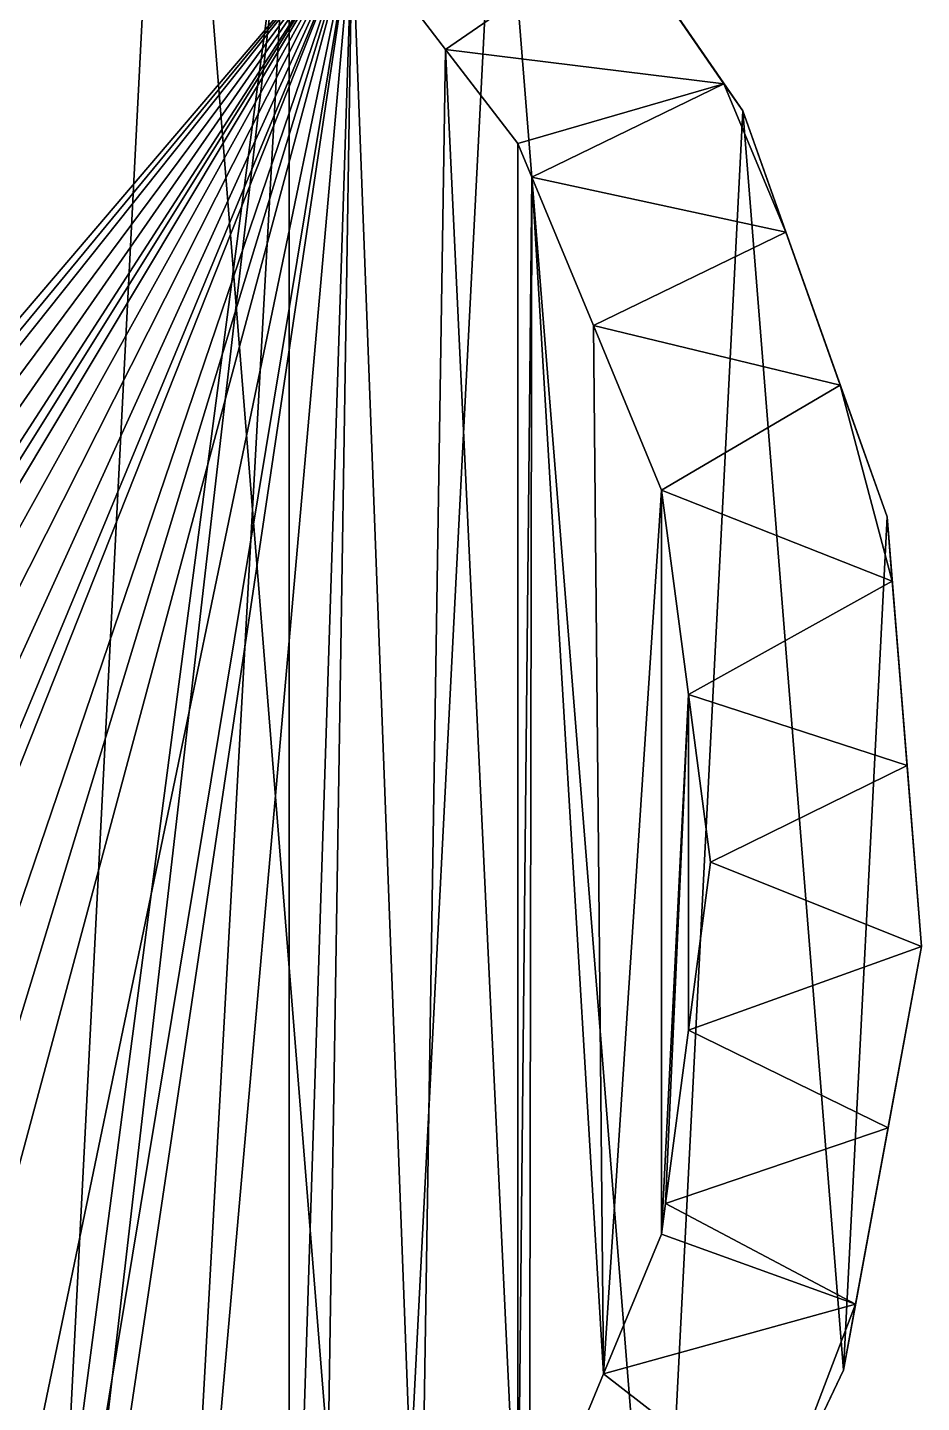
# Model space of a CAD drawing. Extents: x 3092.9 to 3123.9, y 4722.9 to 4753.9.
# Drawn here: x 3115.47 to 3123.87, y 4733.27 to 4746.2 of the extents above; entities that cross this region are included whole.
import ezdxf

# ---------------------------------------------------------------- set-up
doc = ezdxf.new("R2010")
doc.units = 0
doc.header["$MEASUREMENT"] = 0
doc.layers.add('LAYER14', color=7, linetype='Continuous')

msp = doc.modelspace()

# ---------------------------------------------------------------- linework, layer by layer
at = {"layer": 'LAYER14'}
for points in [[(3115.437, 4724.535, 15.017), (3113.152, 4753.116, 15.017), (3116.81, 4751.377, 15.017), (3115.437, 4724.535, 15.017)], [(3115.437, 4724.535, 15.017), (3116.81, 4751.377, 15.017), (3118.773, 4726.833, 15.017), (3115.437, 4724.535, 15.017)], [(3118.773, 4726.833, 15.017), (3116.81, 4751.377, 15.017), (3119.894, 4748.75, 15.017), (3118.773, 4726.833, 15.017)], [(3101.617, 4750.057, 17.019), (3101.283, 4726.904, 17.019), (3118.522, 4747.14, 17.019), (3101.617, 4750.057, 17.019)], [(3115.133, 4750.057, 17.52), (3115.133, 4726.647, 17.52), (3117.932, 4747.909, 17.52), (3115.133, 4750.057, 17.52)], [(3118.773, 4726.833, 15.017), (3119.894, 4748.75, 15.017), (3121.4, 4729.917, 15.017), (3118.773, 4726.833, 15.017)], [(3121.4, 4729.917, 15.017), (3119.894, 4748.75, 15.017), (3122.192, 4745.415, 15.017), (3121.4, 4729.917, 15.017)], [(3119.894, 4748.75, 15.017), (3122.192, 4745.415, 17.52), (3122.192, 4745.415, 15.017), (3119.894, 4748.75, 15.017)], [(3122.192, 4745.415, 17.52), (3119.894, 4748.75, 15.017), (3122.015, 4745.671, 17.52), (3122.192, 4745.415, 17.52)], [(3122.015, 4745.671, 17.52), (3119.894, 4748.75, 15.017), (3121.023, 4747.111, 17.52), (3122.015, 4745.671, 17.52)], [(3117.932, 4747.909, 17.52), (3115.133, 4726.647, 17.52), (3115.509, 4726.936, 17.52), (3117.932, 4747.909, 17.52)], [(3117.932, 4747.909, 17.52), (3115.509, 4726.936, 17.52), (3116.828, 4727.949, 17.52), (3117.932, 4747.909, 17.52)], [(3117.932, 4747.909, 17.52), (3116.828, 4727.949, 17.52), (3117.932, 4728.795, 17.52), (3117.932, 4747.909, 17.52)], [(3117.932, 4747.909, 17.52), (3117.932, 4728.795, 17.52), (3118.522, 4747.14, 17.52), (3117.932, 4747.909, 17.52)], [(3101.617, 4726.647, 17.019), (3118.522, 4747.14, 17.019), (3101.283, 4726.904, 17.019), (3101.617, 4726.647, 17.019)], [(3118.522, 4747.14, 17.019), (3101.617, 4726.647, 17.019), (3102.068, 4726.46, 17.019), (3118.522, 4747.14, 17.019)], [(3118.522, 4747.14, 17.019), (3102.068, 4726.46, 17.019), (3102.901, 4726.116, 17.019), (3118.522, 4747.14, 17.019)], [(3118.522, 4747.14, 17.019), (3102.901, 4726.116, 17.019), (3103.708, 4725.782, 17.019), (3118.522, 4747.14, 17.019)], [(3118.522, 4747.14, 17.019), (3103.708, 4725.782, 17.019), (3104.518, 4725.446, 17.019), (3118.522, 4747.14, 17.019)], [(3118.522, 4747.14, 17.019), (3104.518, 4725.446, 17.019), (3104.877, 4725.297, 17.019), (3118.522, 4747.14, 17.019)], [(3118.522, 4747.14, 17.019), (3104.877, 4725.297, 17.019), (3105.405, 4725.228, 17.019), (3118.522, 4747.14, 17.019)], [(3118.522, 4747.14, 17.019), (3105.405, 4725.228, 17.019), (3106.31, 4725.108, 17.019), (3118.522, 4747.14, 17.019)], [(3118.522, 4747.14, 17.019), (3106.31, 4725.108, 17.019), (3107.338, 4724.973, 17.019), (3118.522, 4747.14, 17.019)], [(3118.522, 4747.14, 17.019), (3107.338, 4724.973, 17.019), (3108.375, 4724.837, 17.019), (3118.522, 4747.14, 17.019)], [(3118.522, 4747.14, 17.019), (3108.375, 4724.837, 17.019), (3109.312, 4724.96, 17.019), (3118.522, 4747.14, 17.019)], [(3118.522, 4747.14, 17.019), (3109.312, 4724.96, 17.019), (3109.751, 4725.018, 17.019), (3118.522, 4747.14, 17.019)], [(3118.522, 4747.14, 17.019), (3109.751, 4725.018, 17.019), (3111.062, 4725.19, 17.019), (3118.522, 4747.14, 17.019)], [(3118.522, 4747.14, 17.019), (3111.062, 4725.19, 17.019), (3111.873, 4725.297, 17.019), (3118.522, 4747.14, 17.019)], [(3118.522, 4747.14, 17.019), (3111.873, 4725.297, 17.019), (3112.746, 4725.659, 17.019), (3118.522, 4747.14, 17.019)], [(3118.522, 4747.14, 17.019), (3112.746, 4725.659, 17.019), (3114.18, 4726.253, 17.019), (3118.522, 4747.14, 17.019)], [(3118.522, 4747.14, 17.019), (3114.18, 4726.253, 17.019), (3115.133, 4726.647, 17.019), (3118.522, 4747.14, 17.019)], [(3118.522, 4747.14, 17.019), (3115.133, 4726.647, 17.019), (3115.509, 4726.936, 17.019), (3118.522, 4747.14, 17.019)], [(3118.522, 4747.14, 17.019), (3115.509, 4726.936, 17.019), (3116.828, 4727.949, 17.019), (3118.522, 4747.14, 17.019)], [(3118.522, 4747.14, 17.019), (3116.828, 4727.949, 17.019), (3117.932, 4728.795, 17.019), (3118.522, 4747.14, 17.019)], [(3118.522, 4747.14, 17.52), (3117.932, 4728.795, 17.52), (3118.242, 4729.199, 17.52), (3118.522, 4747.14, 17.52)], [(3118.522, 4747.14, 17.019), (3117.932, 4728.795, 17.019), (3118.242, 4729.199, 17.019), (3118.522, 4747.14, 17.019)], [(3118.522, 4747.14, 17.52), (3118.242, 4729.199, 17.52), (3119.157, 4730.393, 17.52), (3118.522, 4747.14, 17.52)], [(3118.522, 4747.14, 17.019), (3118.242, 4729.199, 17.019), (3119.157, 4730.393, 17.019), (3118.522, 4747.14, 17.019)], [(3118.522, 4747.14, 17.52), (3119.157, 4730.393, 17.52), (3119.401, 4745.994, 17.52), (3118.522, 4747.14, 17.52)], [(3118.522, 4747.14, 17.019), (3119.401, 4745.994, 17.52), (3119.401, 4745.994, 17.019), (3118.522, 4747.14, 17.019)], [(3119.401, 4745.994, 17.52), (3118.522, 4747.14, 17.019), (3118.522, 4747.14, 17.52), (3119.401, 4745.994, 17.52)], [(3118.522, 4747.14, 17.019), (3119.157, 4730.393, 17.019), (3119.401, 4745.994, 17.019), (3118.522, 4747.14, 17.019)], [(3121.023, 4747.111, 17.019), (3118.522, 4747.14, 17.019), (3119.401, 4745.994, 17.019), (3121.023, 4747.111, 17.019)], [(3122.015, 4745.671, 17.52), (3121.023, 4747.111, 17.52), (3119.401, 4745.994, 17.52), (3122.015, 4745.671, 17.52)], [(3119.401, 4745.994, 17.52), (3121.023, 4747.111, 17.019), (3119.401, 4745.994, 17.019), (3119.401, 4745.994, 17.52)], [(3121.023, 4747.111, 17.019), (3119.401, 4745.994, 17.52), (3121.023, 4747.111, 17.52), (3121.023, 4747.111, 17.019)], [(3119.401, 4745.994, 17.52), (3119.157, 4730.393, 17.52), (3120.08, 4731.594, 17.52), (3119.401, 4745.994, 17.52)], [(3119.401, 4745.994, 17.019), (3119.157, 4730.393, 17.019), (3120.08, 4731.594, 17.019), (3119.401, 4745.994, 17.019)], [(3119.401, 4745.994, 17.52), (3120.08, 4731.594, 17.52), (3120.08, 4745.11, 17.52), (3119.401, 4745.994, 17.52)], [(3119.401, 4745.994, 17.019), (3120.08, 4731.594, 17.019), (3120.08, 4745.11, 17.019), (3119.401, 4745.994, 17.019)], [(3120.08, 4745.11, 17.019), (3122.015, 4745.671, 17.019), (3119.401, 4745.994, 17.019), (3120.08, 4745.11, 17.019)], [(3122.015, 4745.671, 17.52), (3119.401, 4745.994, 17.019), (3122.015, 4745.671, 17.019), (3122.015, 4745.671, 17.52)], [(3119.401, 4745.994, 17.019), (3122.015, 4745.671, 17.52), (3119.401, 4745.994, 17.52), (3119.401, 4745.994, 17.019)], [(3119.401, 4745.994, 17.019), (3120.08, 4745.11, 17.52), (3120.08, 4745.11, 17.019), (3119.401, 4745.994, 17.019)], [(3120.08, 4745.11, 17.52), (3119.401, 4745.994, 17.019), (3119.401, 4745.994, 17.52), (3120.08, 4745.11, 17.52)], [(3122.015, 4745.671, 17.019), (3120.08, 4745.11, 17.019), (3120.211, 4744.792, 17.019), (3122.015, 4745.671, 17.019)], [(3122.597, 4744.277, 17.52), (3122.015, 4745.671, 17.52), (3120.211, 4744.792, 17.52), (3122.597, 4744.277, 17.52)], [(3120.211, 4744.792, 17.52), (3122.015, 4745.671, 17.019), (3120.211, 4744.792, 17.019), (3120.211, 4744.792, 17.52)], [(3122.015, 4745.671, 17.019), (3120.211, 4744.792, 17.52), (3122.015, 4745.671, 17.52), (3122.015, 4745.671, 17.019)], [(3122.015, 4745.671, 17.52), (3122.597, 4744.277, 17.52), (3122.192, 4745.415, 17.52), (3122.015, 4745.671, 17.52)], [(3121.4, 4729.917, 15.017), (3122.192, 4745.415, 15.017), (3123.139, 4733.576, 15.017), (3121.4, 4729.917, 15.017)], [(3123.139, 4733.576, 15.017), (3122.192, 4745.415, 15.017), (3123.549, 4741.598, 15.017), (3123.139, 4733.576, 15.017)], [(3122.192, 4745.415, 15.017), (3123.549, 4741.598, 17.52), (3123.549, 4741.598, 15.017), (3122.192, 4745.415, 15.017)], [(3123.549, 4741.598, 17.52), (3122.192, 4745.415, 15.017), (3123.108, 4742.838, 17.52), (3123.549, 4741.598, 17.52)], [(3123.108, 4742.838, 17.52), (3122.192, 4745.415, 15.017), (3122.597, 4744.277, 17.52), (3123.108, 4742.838, 17.52)], [(3122.597, 4744.277, 17.52), (3122.192, 4745.415, 15.017), (3122.192, 4745.415, 17.52), (3122.597, 4744.277, 17.52)], [(3120.08, 4745.11, 17.52), (3120.08, 4731.594, 17.52), (3120.211, 4744.792, 17.52), (3120.08, 4745.11, 17.52)], [(3120.08, 4745.11, 17.019), (3120.08, 4731.594, 17.019), (3120.211, 4744.792, 17.019), (3120.08, 4745.11, 17.019)], [(3120.08, 4745.11, 17.019), (3120.211, 4744.792, 17.52), (3120.211, 4744.792, 17.019), (3120.08, 4745.11, 17.019)], [(3120.211, 4744.792, 17.52), (3120.08, 4745.11, 17.019), (3120.08, 4745.11, 17.52), (3120.211, 4744.792, 17.52)], [(3120.211, 4744.792, 17.52), (3120.08, 4731.594, 17.52), (3120.188, 4731.855, 17.52), (3120.211, 4744.792, 17.52)], [(3120.211, 4744.792, 17.019), (3120.08, 4731.594, 17.019), (3120.188, 4731.855, 17.019), (3120.211, 4744.792, 17.019)], [(3120.211, 4744.792, 17.52), (3120.188, 4731.855, 17.52), (3120.886, 4733.542, 17.52), (3120.211, 4744.792, 17.52)], [(3120.211, 4744.792, 17.019), (3120.188, 4731.855, 17.019), (3120.886, 4733.542, 17.019), (3120.211, 4744.792, 17.019)], [(3120.211, 4744.792, 17.52), (3120.886, 4733.542, 17.52), (3120.789, 4743.397, 17.52), (3120.211, 4744.792, 17.52)], [(3120.211, 4744.792, 17.019), (3120.886, 4733.542, 17.019), (3120.789, 4743.397, 17.019), (3120.211, 4744.792, 17.019)], [(3122.597, 4744.277, 17.019), (3120.211, 4744.792, 17.019), (3120.789, 4743.397, 17.019), (3122.597, 4744.277, 17.019)], [(3120.211, 4744.792, 17.019), (3120.789, 4743.397, 17.52), (3120.789, 4743.397, 17.019), (3120.211, 4744.792, 17.019)], [(3120.789, 4743.397, 17.52), (3120.211, 4744.792, 17.019), (3120.211, 4744.792, 17.52), (3120.789, 4743.397, 17.52)], [(3122.597, 4744.277, 17.52), (3120.211, 4744.792, 17.019), (3122.597, 4744.277, 17.019), (3122.597, 4744.277, 17.52)], [(3120.211, 4744.792, 17.019), (3122.597, 4744.277, 17.52), (3120.211, 4744.792, 17.52), (3120.211, 4744.792, 17.019)], [(3123.108, 4742.838, 17.52), (3122.597, 4744.277, 17.52), (3120.789, 4743.397, 17.52), (3123.108, 4742.838, 17.52)], [(3120.789, 4743.397, 17.52), (3122.597, 4744.277, 17.019), (3120.789, 4743.397, 17.019), (3120.789, 4743.397, 17.52)], [(3122.597, 4744.277, 17.019), (3120.789, 4743.397, 17.52), (3122.597, 4744.277, 17.52), (3122.597, 4744.277, 17.019)], [(3120.789, 4743.397, 17.52), (3120.886, 4733.542, 17.52), (3121.43, 4741.85, 17.52), (3120.789, 4743.397, 17.52)], [(3120.789, 4743.397, 17.019), (3121.43, 4741.85, 17.52), (3121.43, 4741.85, 17.019), (3120.789, 4743.397, 17.019)], [(3121.43, 4741.85, 17.52), (3120.789, 4743.397, 17.019), (3120.789, 4743.397, 17.52), (3121.43, 4741.85, 17.52)], [(3120.789, 4743.397, 17.019), (3120.886, 4733.542, 17.019), (3121.43, 4741.85, 17.019), (3120.789, 4743.397, 17.019)], [(3123.108, 4742.838, 17.019), (3120.789, 4743.397, 17.019), (3121.43, 4741.85, 17.019), (3123.108, 4742.838, 17.019)], [(3123.108, 4742.838, 17.52), (3120.789, 4743.397, 17.019), (3123.108, 4742.838, 17.019), (3123.108, 4742.838, 17.52)], [(3120.789, 4743.397, 17.019), (3123.108, 4742.838, 17.52), (3120.789, 4743.397, 17.52), (3120.789, 4743.397, 17.019)], [(3123.598, 4740.995, 17.52), (3123.108, 4742.838, 17.52), (3121.43, 4741.85, 17.52), (3123.598, 4740.995, 17.52)], [(3121.43, 4741.85, 17.52), (3123.108, 4742.838, 17.019), (3121.43, 4741.85, 17.019), (3121.43, 4741.85, 17.52)], [(3123.108, 4742.838, 17.019), (3121.43, 4741.85, 17.52), (3123.108, 4742.838, 17.52), (3123.108, 4742.838, 17.019)], [(3123.108, 4742.838, 17.52), (3123.598, 4740.995, 17.52), (3123.549, 4741.598, 17.52), (3123.108, 4742.838, 17.52)], [(3121.43, 4741.85, 17.52), (3120.886, 4733.542, 17.52), (3121.43, 4734.854, 17.52), (3121.43, 4741.85, 17.52)], [(3121.43, 4741.85, 17.019), (3120.886, 4733.542, 17.019), (3121.43, 4734.854, 17.019), (3121.43, 4741.85, 17.019)], [(3121.43, 4741.85, 17.52), (3121.43, 4734.854, 17.52), (3121.683, 4739.93, 17.52), (3121.43, 4741.85, 17.52)], [(3121.43, 4741.85, 17.019), (3121.43, 4734.854, 17.019), (3121.683, 4739.93, 17.019), (3121.43, 4741.85, 17.019)], [(3123.598, 4740.995, 17.019), (3121.43, 4741.85, 17.019), (3121.683, 4739.93, 17.019), (3123.598, 4740.995, 17.019)], [(3121.43, 4741.85, 17.019), (3121.683, 4739.93, 17.52), (3121.683, 4739.93, 17.019), (3121.43, 4741.85, 17.019)], [(3121.683, 4739.93, 17.52), (3121.43, 4741.85, 17.019), (3121.43, 4741.85, 17.52), (3121.683, 4739.93, 17.52)], [(3123.598, 4740.995, 17.52), (3121.43, 4741.85, 17.019), (3123.598, 4740.995, 17.019), (3123.598, 4740.995, 17.52)], [(3121.43, 4741.85, 17.019), (3123.598, 4740.995, 17.52), (3121.43, 4741.85, 17.52), (3121.43, 4741.85, 17.019)], [(3123.139, 4733.576, 15.017), (3123.549, 4741.598, 15.017), (3123.872, 4737.56, 15.017), (3123.139, 4733.576, 15.017)], [(3123.549, 4741.598, 15.017), (3123.872, 4737.56, 17.019), (3123.872, 4737.56, 15.017), (3123.549, 4741.598, 15.017)], [(3123.872, 4737.56, 17.019), (3123.549, 4741.598, 15.017), (3123.872, 4737.56, 17.52), (3123.872, 4737.56, 17.019)], [(3123.872, 4737.56, 17.52), (3123.549, 4741.598, 15.017), (3123.736, 4739.261, 17.52), (3123.872, 4737.56, 17.52)], [(3123.736, 4739.261, 17.52), (3123.549, 4741.598, 15.017), (3123.598, 4740.995, 17.52), (3123.736, 4739.261, 17.52)], [(3123.598, 4740.995, 17.52), (3123.549, 4741.598, 15.017), (3123.549, 4741.598, 17.52), (3123.598, 4740.995, 17.52)], [(3123.736, 4739.261, 17.52), (3123.598, 4740.995, 17.52), (3121.683, 4739.93, 17.52), (3123.736, 4739.261, 17.52)], [(3121.683, 4739.93, 17.52), (3123.598, 4740.995, 17.019), (3121.683, 4739.93, 17.019), (3121.683, 4739.93, 17.52)], [(3123.598, 4740.995, 17.019), (3121.683, 4739.93, 17.52), (3123.598, 4740.995, 17.52), (3123.598, 4740.995, 17.019)], [(3121.683, 4739.93, 17.52), (3121.43, 4734.854, 17.52), (3121.468, 4735.142, 17.52), (3121.683, 4739.93, 17.52)], [(3121.683, 4739.93, 17.019), (3121.43, 4734.854, 17.019), (3121.468, 4735.142, 17.019), (3121.683, 4739.93, 17.019)], [(3121.683, 4739.93, 17.52), (3121.468, 4735.142, 17.52), (3121.683, 4736.774, 17.52), (3121.683, 4739.93, 17.52)], [(3121.683, 4739.93, 17.019), (3121.468, 4735.142, 17.019), (3121.683, 4736.774, 17.019), (3121.683, 4739.93, 17.019)], [(3121.683, 4739.93, 17.52), (3121.683, 4736.774, 17.52), (3121.89, 4738.352, 17.52), (3121.683, 4739.93, 17.52)], [(3121.683, 4739.93, 17.019), (3121.89, 4738.352, 17.52), (3121.89, 4738.352, 17.019), (3121.683, 4739.93, 17.019)], [(3121.89, 4738.352, 17.52), (3121.683, 4739.93, 17.019), (3121.683, 4739.93, 17.52), (3121.89, 4738.352, 17.52)], [(3121.683, 4739.93, 17.019), (3121.683, 4736.774, 17.019), (3121.89, 4738.352, 17.019), (3121.683, 4739.93, 17.019)], [(3123.736, 4739.261, 17.019), (3121.683, 4739.93, 17.019), (3121.89, 4738.352, 17.019), (3123.736, 4739.261, 17.019)], [(3123.736, 4739.261, 17.52), (3121.683, 4739.93, 17.019), (3123.736, 4739.261, 17.019), (3123.736, 4739.261, 17.52)], [(3121.683, 4739.93, 17.019), (3123.736, 4739.261, 17.52), (3121.683, 4739.93, 17.52), (3121.683, 4739.93, 17.019)], [(3123.872, 4737.56, 17.52), (3123.736, 4739.261, 17.52), (3121.89, 4738.352, 17.52), (3123.872, 4737.56, 17.52)], [(3121.89, 4738.352, 17.52), (3123.736, 4739.261, 17.019), (3121.89, 4738.352, 17.019), (3121.89, 4738.352, 17.52)], [(3123.736, 4739.261, 17.019), (3121.89, 4738.352, 17.52), (3123.736, 4739.261, 17.52), (3123.736, 4739.261, 17.019)], [(3123.872, 4737.56, 17.019), (3121.89, 4738.352, 17.019), (3121.683, 4736.774, 17.019), (3123.872, 4737.56, 17.019)], [(3121.89, 4738.352, 17.019), (3121.683, 4736.774, 17.52), (3121.683, 4736.774, 17.019), (3121.89, 4738.352, 17.019)], [(3121.683, 4736.774, 17.52), (3121.89, 4738.352, 17.019), (3121.89, 4738.352, 17.52), (3121.683, 4736.774, 17.52)], [(3123.872, 4737.56, 17.52), (3121.89, 4738.352, 17.019), (3123.872, 4737.56, 17.019), (3123.872, 4737.56, 17.52)], [(3121.89, 4738.352, 17.019), (3123.872, 4737.56, 17.52), (3121.89, 4738.352, 17.52), (3121.89, 4738.352, 17.019)], [(3123.872, 4737.56, 17.52), (3121.683, 4736.774, 17.52), (3123.559, 4735.855, 17.52), (3123.872, 4737.56, 17.52)], [(3121.683, 4736.774, 17.52), (3123.872, 4737.56, 17.019), (3121.683, 4736.774, 17.019), (3121.683, 4736.774, 17.52)], [(3123.872, 4737.56, 17.019), (3121.683, 4736.774, 17.52), (3123.872, 4737.56, 17.52), (3123.872, 4737.56, 17.019)], [(3123.872, 4737.56, 15.017), (3123.139, 4733.576, 17.52), (3123.139, 4733.576, 15.017), (3123.872, 4737.56, 15.017)], [(3123.139, 4733.576, 17.52), (3123.872, 4737.56, 15.017), (3123.253, 4734.195, 17.52), (3123.139, 4733.576, 17.52)], [(3123.253, 4734.195, 17.52), (3123.872, 4737.56, 15.017), (3123.559, 4735.855, 17.52), (3123.253, 4734.195, 17.52)], [(3123.559, 4735.855, 17.52), (3123.872, 4737.56, 15.017), (3123.872, 4737.56, 17.52), (3123.559, 4735.855, 17.52)], [(3123.872, 4737.56, 17.52), (3123.872, 4737.56, 15.017), (3123.872, 4737.56, 17.019), (3123.872, 4737.56, 17.52)], [(3121.683, 4736.774, 17.019), (3121.468, 4735.142, 17.52), (3121.468, 4735.142, 17.019), (3121.683, 4736.774, 17.019)], [(3121.468, 4735.142, 17.52), (3121.683, 4736.774, 17.019), (3121.683, 4736.774, 17.52), (3121.468, 4735.142, 17.52)], [(3123.559, 4735.855, 17.019), (3121.683, 4736.774, 17.019), (3121.468, 4735.142, 17.019), (3123.559, 4735.855, 17.019)], [(3123.559, 4735.855, 17.52), (3121.683, 4736.774, 17.019), (3123.559, 4735.855, 17.019), (3123.559, 4735.855, 17.52)], [(3121.683, 4736.774, 17.019), (3123.559, 4735.855, 17.52), (3121.683, 4736.774, 17.52), (3121.683, 4736.774, 17.019)], [(3123.559, 4735.855, 17.52), (3121.468, 4735.142, 17.52), (3123.253, 4734.195, 17.52), (3123.559, 4735.855, 17.52)], [(3121.468, 4735.142, 17.52), (3123.559, 4735.855, 17.019), (3121.468, 4735.142, 17.019), (3121.468, 4735.142, 17.52)], [(3123.559, 4735.855, 17.019), (3121.468, 4735.142, 17.52), (3123.559, 4735.855, 17.52), (3123.559, 4735.855, 17.019)], [(3121.43, 4734.854, 17.019), (3123.253, 4734.195, 17.019), (3121.468, 4735.142, 17.019), (3121.43, 4734.854, 17.019)], [(3121.468, 4735.142, 17.019), (3121.43, 4734.854, 17.52), (3121.43, 4734.854, 17.019), (3121.468, 4735.142, 17.019)], [(3121.43, 4734.854, 17.52), (3121.468, 4735.142, 17.019), (3121.468, 4735.142, 17.52), (3121.43, 4734.854, 17.52)], [(3123.253, 4734.195, 17.52), (3121.468, 4735.142, 17.019), (3123.253, 4734.195, 17.019), (3123.253, 4734.195, 17.52)], [(3121.468, 4735.142, 17.019), (3123.253, 4734.195, 17.52), (3121.468, 4735.142, 17.52), (3121.468, 4735.142, 17.019)], [(3123.253, 4734.195, 17.019), (3121.43, 4734.854, 17.019), (3120.886, 4733.542, 17.019), (3123.253, 4734.195, 17.019)], [(3121.43, 4734.854, 17.019), (3120.886, 4733.542, 17.52), (3120.886, 4733.542, 17.019), (3121.43, 4734.854, 17.019)], [(3120.886, 4733.542, 17.52), (3121.43, 4734.854, 17.019), (3121.43, 4734.854, 17.52), (3120.886, 4733.542, 17.52)], [(3122.52, 4732.273, 17.52), (3123.253, 4734.195, 17.52), (3120.886, 4733.542, 17.52), (3122.52, 4732.273, 17.52)], [(3120.886, 4733.542, 17.52), (3123.253, 4734.195, 17.019), (3120.886, 4733.542, 17.019), (3120.886, 4733.542, 17.52)], [(3123.253, 4734.195, 17.019), (3120.886, 4733.542, 17.52), (3123.253, 4734.195, 17.52), (3123.253, 4734.195, 17.019)], [(3123.253, 4734.195, 17.52), (3122.52, 4732.273, 17.52), (3123.139, 4733.576, 17.52), (3123.253, 4734.195, 17.52)], [(3120.886, 4733.542, 17.019), (3120.188, 4731.855, 17.52), (3120.188, 4731.855, 17.019), (3120.886, 4733.542, 17.019)], [(3120.188, 4731.855, 17.52), (3120.886, 4733.542, 17.019), (3120.886, 4733.542, 17.52), (3120.188, 4731.855, 17.52)], [(3122.52, 4732.273, 17.019), (3120.886, 4733.542, 17.019), (3120.188, 4731.855, 17.019), (3122.52, 4732.273, 17.019)], [(3122.52, 4732.273, 17.52), (3120.886, 4733.542, 17.019), (3122.52, 4732.273, 17.019), (3122.52, 4732.273, 17.52)], [(3120.886, 4733.542, 17.019), (3122.52, 4732.273, 17.52), (3120.886, 4733.542, 17.52), (3120.886, 4733.542, 17.019)], [(3123.139, 4733.576, 15.017), (3121.4, 4729.917, 17.52), (3121.4, 4729.917, 15.017), (3123.139, 4733.576, 15.017)], [(3121.4, 4729.917, 17.52), (3123.139, 4733.576, 15.017), (3121.626, 4730.393, 17.52), (3121.4, 4729.917, 17.52)], [(3121.626, 4730.393, 17.52), (3123.139, 4733.576, 15.017), (3122.52, 4732.273, 17.52), (3121.626, 4730.393, 17.52)], [(3122.52, 4732.273, 17.52), (3123.139, 4733.576, 15.017), (3123.139, 4733.576, 17.52), (3122.52, 4732.273, 17.52)]]:
    msp.add_3dface(points, dxfattribs=at)

doc.saveas('drawing.dxf')
